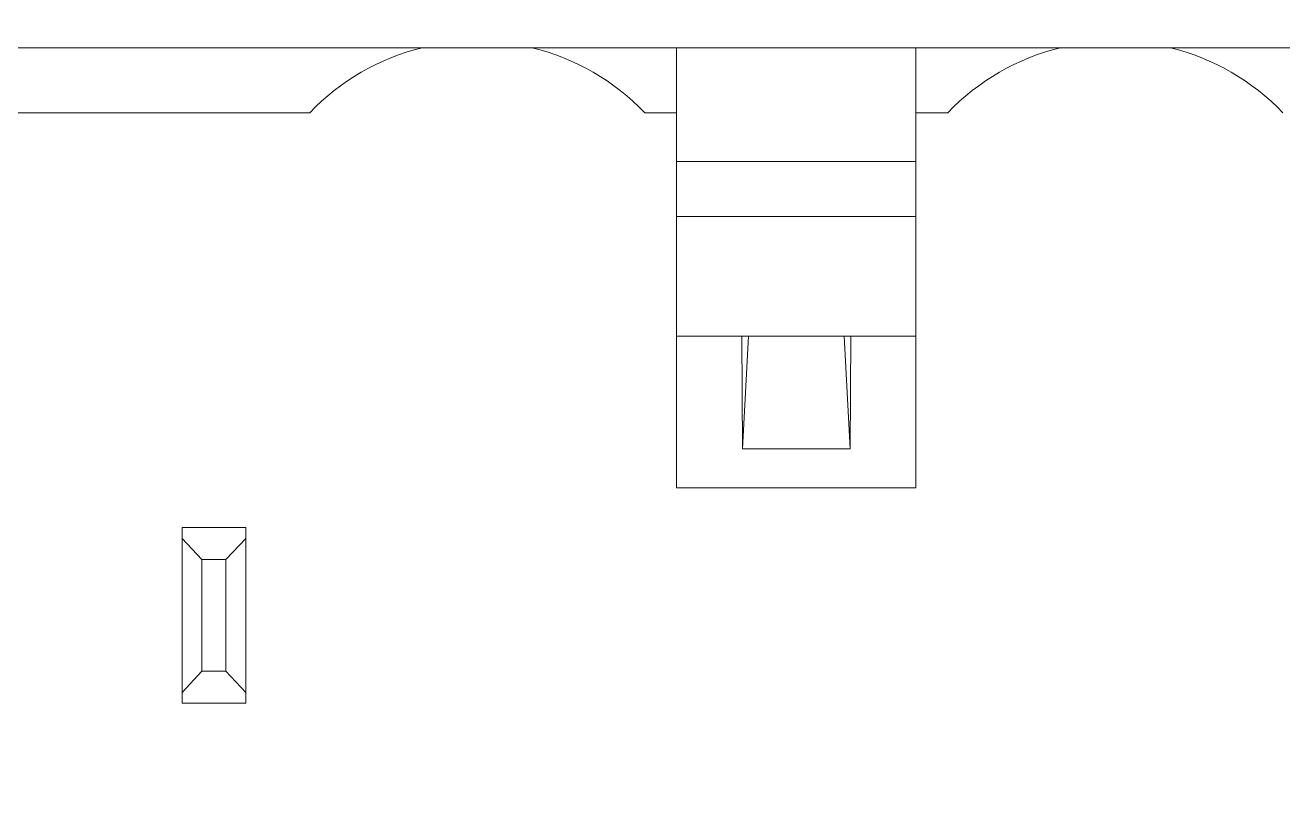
# Model space of a CAD drawing. Header units: millimetres. Extents: x 42151 to 59780, y 37376 to 44547.
# Drawn here: x 48107.96 to 48123.73, y 43298.45 to 43308.35 of the extents above; entities that cross this region are included whole.
import ezdxf

# ---------------------------------------------------------------- set-up
doc = ezdxf.new("R2010")
doc.units = ezdxf.units.MM
doc.set_wipeout_variables(frame=1)
doc.layers.add('000-PI-Oprema', color=30, linetype='Continuous', lineweight=5)
doc.layers.add('SI-ORMAR-Oprema', color=30, linetype='Continuous', lineweight=5)
doc.layers.add('004-PI-DIN Šina', color=3, linetype='Continuous')

# ---------------------------------------------------------------- blocks, each defined once
blk = doc.blocks.new('6ES7531-7KF00-0AB0')
blk.add_wipeout([(-17.038, 69.029), (17.762, 69.029), (17.762, -77.96), (-17.038, -77.971)]).dxf.layer = 'SI-ORMAR-Oprema'
at = {"layer": 'SI-ORMAR-Oprema', "linetype": 'Continuous'}
for p, q in [((12.762, 58.845), (-12.038, 58.845)), ((-1.138, 58.845), (-1.138, 57.418)), ((1.862, 58.845), (1.862, 57.418)), ((-5.738, 58.029), (-9.638, 58.029)), ((-1.138, 58.029), (-1.538, 58.029)), ((2.262, 58.029), (1.862, 58.029)), ((-1.138, 57.418), (-1.138, 56.729)), ((-1.138, 57.418), (1.862, 57.418)), ((1.862, 57.418), (1.862, 56.729)), ((-1.138, 56.729), (-1.138, 55.229)), ((-1.138, 56.729), (1.862, 56.729)), ((1.862, 56.729), (1.862, 55.229)), ((-1.138, 55.229), (-1.138, 53.329)), ((-1.138, 55.229), (1.862, 55.229)), ((-0.32, 55.229), (-0.312, 53.818)), ((-0.238, 55.229), (-0.312, 53.818)), ((1.036, 53.818), (0.962, 55.229)), ((1.036, 53.818), (1.044, 55.229)), ((1.862, 55.229), (1.862, 53.329)), ((-0.312, 53.818), (1.036, 53.818)), ((1.862, 53.329), (-1.138, 53.329)), ((-7.338, 52.829), (-6.538, 52.829)), ((-7.338, 52.695), (-7.338, 52.829)), ((-6.538, 52.829), (-6.538, 52.695)), ((-7.088, 52.429), (-7.338, 52.695)), ((-7.338, 50.762), (-7.338, 52.695)), ((-6.538, 52.695), (-6.788, 52.429)), ((-6.538, 52.695), (-6.538, 50.762)), ((-6.788, 52.429), (-7.088, 52.429)), ((-7.088, 52.429), (-7.088, 51.029)), ((-6.788, 51.029), (-6.788, 52.429)), ((-7.338, 50.762), (-7.088, 51.029)), ((-7.088, 51.029), (-6.788, 51.029)), ((-6.788, 51.029), (-6.538, 50.762)), ((-7.338, 50.629), (-7.338, 50.762)), ((-6.538, 50.629), (-7.338, 50.629)), ((-6.538, 50.762), (-6.538, 50.629))]:
    blk.add_line(p, q, dxfattribs=at)
for centre, start, end in [((-3.638, 56.029), 103.753, 136.3972), ((-3.638, 56.029), 43.6028, 76.247), ((4.362, 56.029), 103.753, 136.3972), ((4.362, 56.029), 43.6028, 76.247)]:
    blk.add_arc(centre, 2.9, start, end, dxfattribs=at)
blk = doc.blocks.new('*U117')
at = {"layer": '004-PI-DIN Šina'}
for p, q in [((297.61, 57.85), (-241.3, 57.85)), ((297.61, 57.789), (-241.3, 57.789)), ((297.61, 52.625), (-241.3, 52.625))]:
    blk.add_line(p, q, dxfattribs=at)

msp = doc.modelspace()

# ---------------------------------------------------------------- block references
at = {"layer": '000-PI-Oprema'}
msp.add_blockref('*U117', (48098.326, 43246.632), dxfattribs=at)

# ---------------------------------------------------------------- next in the draw order: block references
at = {"layer": '000-PI-Oprema', "ltscale": 0.25}
msp.add_blockref('6ES7531-7KF00-0AB0', (48117.265, 43249.218), dxfattribs=at)

doc.saveas('drawing.dxf')
